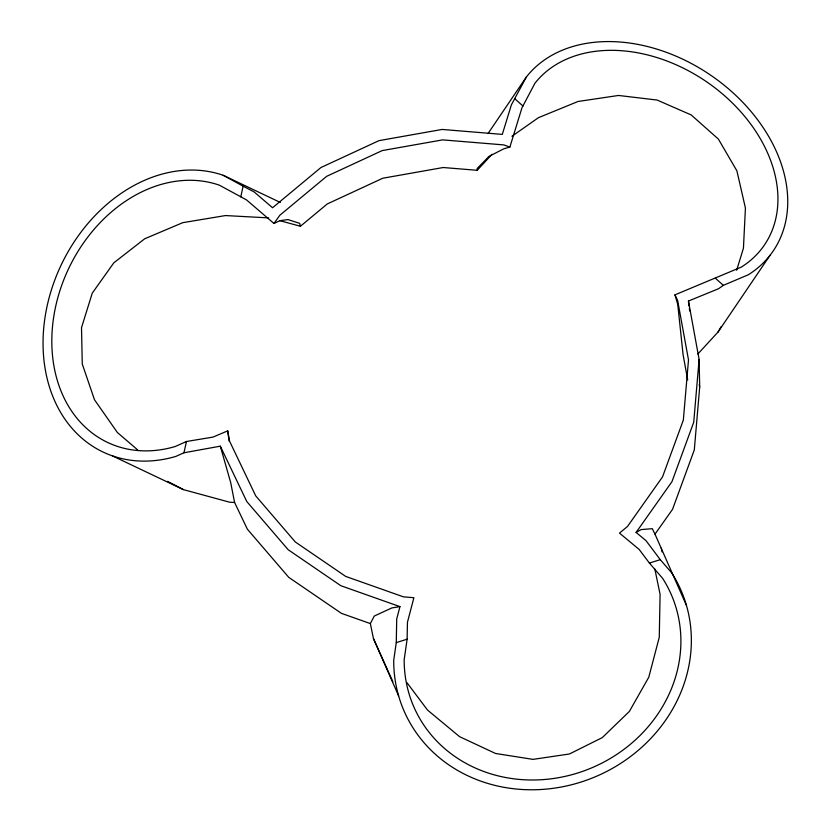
<?xml version="1.0" encoding="UTF-8"?>
<svg xmlns="http://www.w3.org/2000/svg" width="831" height="831" viewBox="0 0 831 831"><rect width="100%" height="100%" fill="white"/><g stroke="black" fill="none" stroke-linecap="round" stroke-linejoin="round"><path stroke-width="1.25" d="M488.046 133.531L526.314 77.065A151.055 110.357 34.1 0 1 731.446 91.4A151.055 110.357 34.1 0 1 748.347 274.749L723.344 285.355L718.514 288.741L688.452 301.04L699.11 359.418L693.719 422.293L671.967 481.668L636.099 532.432L645.988 540.628L660.271 559.658L671.739 572.933A151.055 136.7 -23.7 0 1 580.443 782.231A151.055 136.7 -23.7 0 1 393.717 660.292L396.273 642.612L396.719 618.95L399.95 606.63L340.845 585.72L288.18 549.727L246.786 501.54L220.308 446.174L183.952 452.781L175.777 456.437A151.055 118.054 -64.6 0 1 45.476 314.534A151.055 118.054 -64.6 0 1 223.207 175.289L280.338 202.452M477.223 170.313L477.212 168.433L489.002 156.394L503.877 148.78L509.881 147.066L521.982 107.75L534.894 83.329A140.429 102.597 34.1 0 1 725.598 96.656A140.429 102.597 34.1 0 1 741.304 267.115L674.959 294.849L677.649 300.5L688.504 359.906L683.342 420.07L662.536 476.88L627.488 526.47L619.49 533.118L639.184 549.457L649.406 563.065L662.65 578.397A140.429 127.081 -23.7 0 1 577.784 772.975A140.429 127.081 -23.7 0 1 404.178 659.617L407.128 639.195L407.45 622.274L413.89 597.718L403.461 596.855L345.717 576.434L295.327 541.989L255.73 495.889L229.616 441.271L227.715 430.863L213.006 437.085L186.456 441.51L175.216 446.527A140.429 109.744 -64.6 0 1 54.077 314.606A140.429 109.744 -64.6 0 1 219.311 185.157L246.475 199.866L273.991 223.487L279.891 220.682L287.952 219.581L299.648 223.342L300.417 226.261L327.258 203.948L382.8 178.229L443.214 167.519L477.223 170.313L491.973 154.286M699.11 359.418L699.692 387.049L694.301 449.935L672.549 509.31L654.994 534.146L686.458 605.446M183.952 452.781L186.456 441.51M240.761 196.885L243.13 186.186L223.207 175.289M736.661 270.252L743.433 248.24L745.428 208.082L736.889 170.843L718.379 139.068L691.174 114.927L657.113 100.052L618.534 95.461L578.054 101.475L538.436 117.68L511.927 136.274M398.62 695.879L373.451 638.582L370.346 623.582L374.282 616.041L391.868 607.928L399.95 606.63M243.13 186.186L254.141 191.93L272.558 207.74L320.943 167.53L378.998 140.636L442.144 129.439L502.298 134.393L511.366 104.903L526.314 77.065M697.853 353.985L718.005 332.078L721.194 326.593M718.005 332.078L770.077 255.242M273.991 223.487L279.777 215.302L326.676 176.317L382.229 150.588L442.643 139.878L503.804 144.906L509.881 147.066M636.099 532.432L641.137 529.596L652.304 528.682L654.994 534.146M396.273 642.612L407.128 639.195M649.406 563.065L660.271 559.658M268.6 217.888L225.461 215.561L182.768 222.666L144.687 238.788L113.816 262.825L92.272 293.125L81.511 327.643L82.269 364.02L94.495 399.773L117.358 432.473L137.686 449.924M370.346 623.582L341.427 613.351L288.762 577.358L247.368 529.181L234.602 502.495L229.772 502.236L183.412 489.625L112.445 455.887M279.652 220.61L300.417 226.261M167.602 481.378L183.412 489.625M514.908 98.816L522.969 106.036M715.294 278.146L723.344 285.355M406.941 682.646L427.529 710.069L459.574 736.661L495.556 753.478L533.035 759.378L569.432 753.977L602.288 737.616L629.358 711.44L648.793 677.203L659.274 637.263L660.084 594.321L654.838 569.027M373.451 638.582L392.855 681.752M220.308 446.174L230.686 482.531L234.602 502.495M674.959 294.849L677.732 304.343L683.072 354.619L687.694 379.944M661.289 548.138L662.058 551.888M699.224 384.504L699.692 387.049M227.715 430.863L229.076 441.116M688.452 301.04L689.055 305.985M689.356 308.457L689.647 310.929"/></g></svg>
